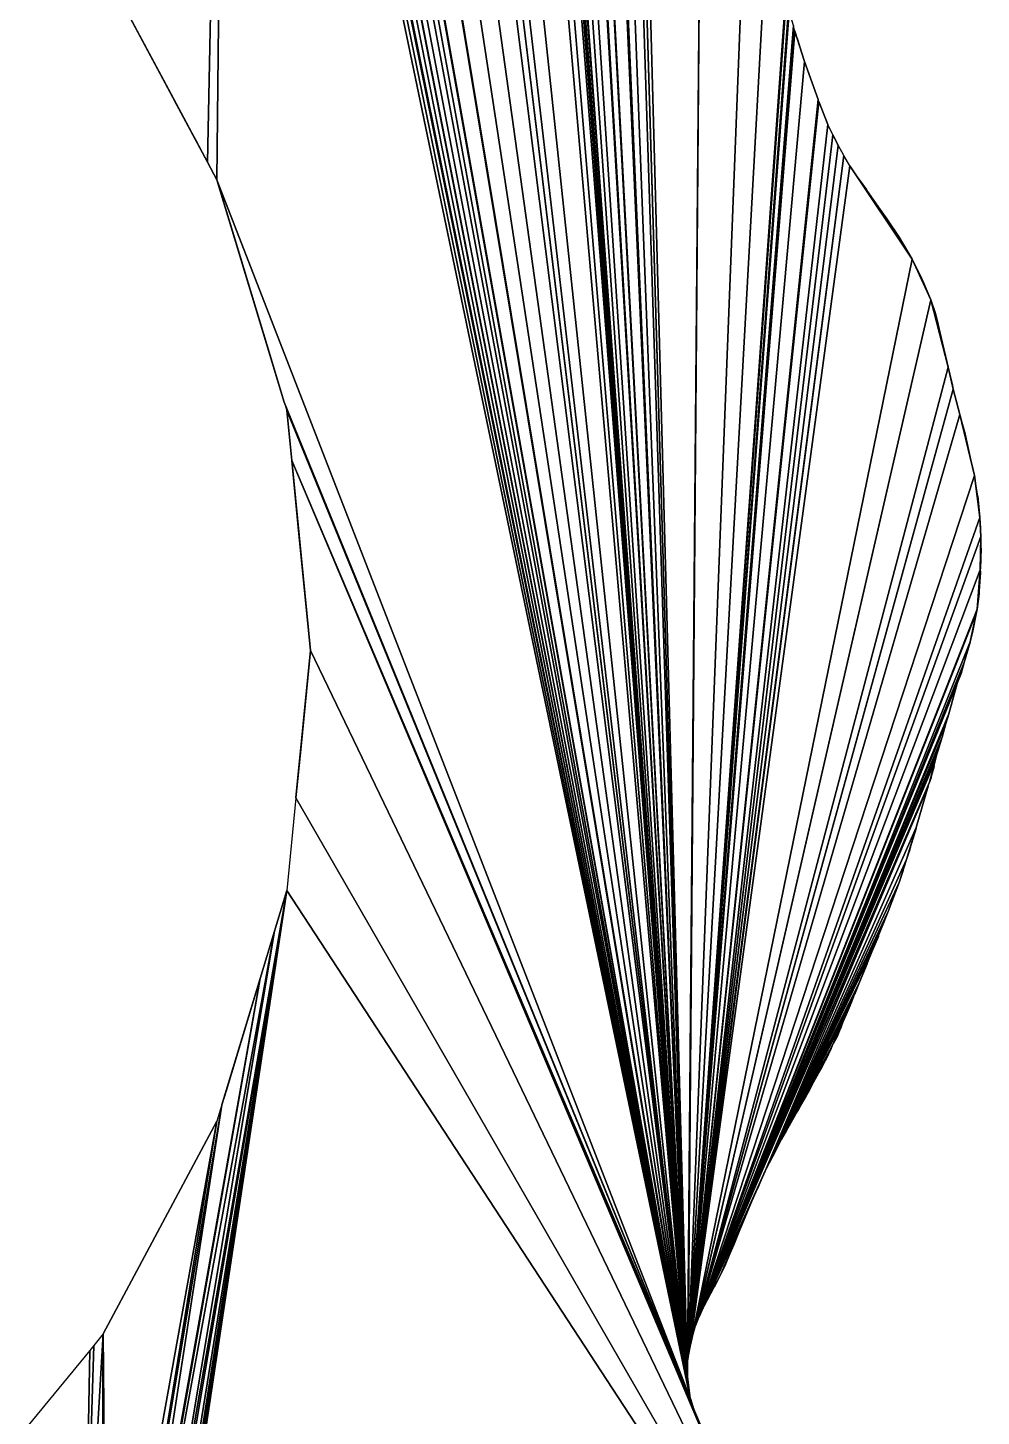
# Model space of a CAD drawing. Extents: x -96 to 96, y -91 to 94.
# Drawn here: x 47.7 to 95.8, y -38.6 to 31.4 of the extents above; entities that cross this region are included whole.
import ezdxf

# ---------------------------------------------------------------- set-up
doc = ezdxf.new("R2010")
doc.units = 0

msp = doc.modelspace()

# ---------------------------------------------------------------- linework, layer by layer
for points in [[(51.551, 34.445, 104), (56.81, 24.606, 104), (57.813, 74.379, 104)], [(56.81, 24.606, 104), (57.281, 23.726, 104), (57.813, 74.379, 104)], [(57.281, 23.726, 104), (81.157, -37.68, 104), (57.813, 74.379, 104)], [(81.157, -37.68, 104), (58.314, 73.437, 104), (57.813, 74.379, 104)], [(81.157, -37.68, 104), (58.786, 72.73, 104), (58.314, 73.437, 104)], [(81.157, -37.68, 104), (58.834, 72.662, 104), (58.786, 72.73, 104)], [(81.157, -37.68, 104), (58.887, 72.594, 104), (58.834, 72.662, 104)], [(81.157, -37.68, 104), (59.386, 71.979, 104), (58.887, 72.594, 104)], [(81.157, -37.68, 104), (59.846, 71.491, 104), (59.386, 71.979, 104)], [(81.157, -37.68, 104), (59.88, 71.457, 104), (59.846, 71.491, 104)], [(81.157, -37.68, 104), (60.402, 70.966, 104), (59.88, 71.457, 104)], [(81.157, -37.68, 104), (61.008, 70.468, 104), (60.402, 70.966, 104)], [(81.157, -37.68, 104), (61.445, 70.125, 104), (61.008, 70.468, 104)], [(81.157, -37.68, 104), (61.967, 69.754, 104), (61.445, 70.125, 104)], [(81.157, -37.68, 104), (62.014, 69.726, 104), (61.967, 69.754, 104)], [(81.157, -37.68, 104), (63.519, 68.764, 104), (62.014, 69.726, 104)], [(81.157, -37.68, 104), (63.542, 68.749, 104), (63.519, 68.764, 104)], [(81.076, -37.158, 104), (65.098, 67.795, 104), (63.542, 68.749, 104)], [(81.157, -37.68, 104), (81.076, -37.158, 104), (63.542, 68.749, 104)], [(81.076, -37.158, 104), (66.645, 66.648, 104), (65.098, 67.795, 104)], [(81.076, -37.158, 104), (68.208, 65.118, 104), (66.645, 66.648, 104)], [(81.076, -37.158, 104), (68.765, 64.603, 104), (68.208, 65.118, 104)], [(81.014, -36.636, 104), (68.768, 64.601, 104), (68.765, 64.603, 104)], [(81.076, -37.158, 104), (81.014, -36.636, 104), (68.765, 64.603, 104)], [(81.014, -36.636, 104), (69.299, 64.09, 104), (68.768, 64.601, 104)], [(81.014, -36.636, 104), (70.467, 63.031, 104), (69.299, 64.09, 104)], [(81.014, -36.636, 104), (72.46, 61.009, 104), (70.467, 63.031, 104)], [(81.014, -36.636, 104), (72.928, 60.437, 104), (72.46, 61.009, 104)], [(81.014, -36.636, 104), (73.523, 59.582, 104), (72.928, 60.437, 104)], [(81.014, -36.636, 104), (73.663, 59.392, 104), (73.523, 59.582, 104)], [(81.014, -36.636, 104), (73.703, 59.341, 104), (73.663, 59.392, 104)], [(81.014, -36.636, 104), (73.818, 59.192, 104), (73.703, 59.341, 104)], [(81.014, -36.636, 104), (73.97, 58.966, 104), (73.818, 59.192, 104)], [(81.014, -36.636, 104), (74.004, 58.919, 104), (73.97, 58.966, 104)], [(81.014, -36.636, 104), (74.382, 58.348, 104), (74.004, 58.919, 104)], [(81.014, -36.636, 104), (74.383, 58.346, 104), (74.382, 58.348, 104)], [(81.014, -36.636, 104), (74.817, 57.784, 104), (74.383, 58.346, 104)], [(81.014, -36.636, 104), (75.49, 56.839, 104), (74.817, 57.784, 104)], [(81.014, -36.636, 104), (75.534, 56.781, 104), (75.49, 56.839, 104)], [(81.014, -36.636, 104), (75.535, 56.779, 104), (75.534, 56.781, 104)], [(81.014, -36.636, 104), (76, 56.194, 104), (75.535, 56.779, 104)], [(81.014, -36.636, 104), (76.026, 56.155, 104), (76, 56.194, 104)], [(81.014, -36.636, 104), (76, 56.194, 104), (76, 56.194, 104)], [(81.014, -36.636, 104), (76.032, 56.147, 104), (76.026, 56.155, 104)], [(81.014, -36.636, 104), (76.946, 54.827, 104), (76.032, 56.147, 104)], [(81.014, -36.636, 104), (77.028, 54.702, 104), (76.946, 54.827, 104)], [(81.014, -36.636, 104), (77.524, 53.969, 104), (77.028, 54.702, 104)], [(81.014, -36.636, 104), (78.124, 53.005, 104), (77.524, 53.969, 104)], [(81.014, -36.636, 104), (78.352, 52.584, 104), (78.124, 53.005, 104)], [(81.014, -36.636, 104), (78.365, 52.557, 104), (78.352, 52.584, 104)], [(81.014, -36.636, 104), (78.616, 52.067, 104), (78.365, 52.557, 104)], [(81.014, -36.636, 104), (81.712, 45.116, 104), (78.616, 52.067, 104)], [(81.014, -36.636, 104), (81.024, -36.119, 104), (81.712, 45.116, 104)], [(81.024, -36.119, 104), (81.048, -35.648, 104), (81.712, 45.116, 104)], [(81.048, -35.648, 104), (83.955, 39.097, 104), (81.712, 45.116, 104)], [(81.048, -35.648, 104), (85.004, 35.991, 104), (83.955, 39.097, 104)], [(81.048, -35.648, 104), (85.964, 32.852, 104), (85.004, 35.991, 104)], [(51.551, 34.445, 104), (54.26, 29.378, 104), (54.958, 28.071, 104)], [(51.551, 34.445, 104), (54.958, 28.071, 104), (56.81, 24.606, 104)], [(81.048, -35.648, 104), (81.052, -35.592, 104), (85.964, 32.852, 104)], [(81.052, -35.592, 104), (85.984, 32.787, 104), (85.964, 32.852, 104)], [(81.052, -35.592, 104), (86.112, 32.304, 104), (85.984, 32.787, 104)], [(81.052, -35.592, 104), (86.14, 32.209, 104), (86.112, 32.304, 104)], [(81.052, -35.592, 104), (86.358, 31.51, 104), (86.14, 32.209, 104)], [(81.052, -35.592, 104), (86.418, 31.266, 104), (86.358, 31.51, 104)], [(81.052, -35.592, 104), (86.436, 31.21, 104), (86.418, 31.266, 104)], [(81.052, -35.592, 104), (86.92, 29.695, 104), (86.436, 31.21, 104)], [(86.92, 29.695, 104), (86.603, 30.739, 104), (86.436, 31.21, 104)], [(81.052, -35.592, 104), (87.602, 27.775, 104), (86.92, 29.695, 104)], [(87.602, 27.775, 104), (87.093, 29.224, 104), (86.92, 29.695, 104)], [(54.26, 29.378, 104), (54.889, 28.2, 104), (54.958, 28.071, 104)], [(54.958, 28.071, 104), (55.131, 27.747, 104), (56.536, 25.12, 104)], [(54.958, 28.071, 104), (56.536, 25.12, 104), (56.81, 24.606, 104)], [(55.131, 27.747, 104), (55.974, 26.172, 104), (56.536, 25.12, 104)], [(81.052, -35.592, 104), (87.637, 27.678, 104), (87.602, 27.775, 104)], [(81.052, -35.592, 104), (88.1, 26.513, 104), (87.637, 27.678, 104)], [(88.1, 26.513, 104), (88.056, 26.631, 104), (87.637, 27.678, 104)], [(55.974, 26.172, 104), (56.199, 25.75, 104), (56.536, 25.12, 104)], [(81.052, -35.592, 104), (88.347, 25.989, 104), (88.1, 26.513, 104)], [(81.052, -35.592, 104), (88.613, 25.473, 104), (88.347, 25.989, 104)], [(88.613, 25.473, 104), (88.588, 25.527, 104), (88.347, 25.989, 104)], [(81.052, -35.592, 104), (88.896, 24.946, 104), (88.613, 25.473, 104)], [(56.81, 24.606, 104), (57.149, 23.972, 104), (57.281, 23.726, 104)], [(81.052, -35.592, 104), (81.146, -35.07, 104), (88.896, 24.946, 104)], [(81.146, -35.07, 104), (89.206, 24.425, 104), (88.896, 24.946, 104)], [(81.146, -35.07, 104), (92.351, 19.728, 104), (89.206, 24.425, 104)], [(92.351, 19.728, 104), (89.59, 23.856, 104), (89.206, 24.425, 104)], [(90.651, 22.343, 104), (89.677, 23.743, 104), (89.59, 23.856, 104)], [(92.351, 19.728, 104), (90.651, 22.343, 104), (89.59, 23.856, 104)], [(57.281, 23.726, 104), (58.251, 20.528, 104), (60.679, 12.525, 104)], [(57.281, 23.726, 104), (60.679, 12.525, 104), (81.157, -37.68, 104)], [(90.041, 23.235, 104), (90, 23.296, 104), (89.677, 23.743, 104)], [(90.651, 22.343, 104), (90.041, 23.235, 104), (89.677, 23.743, 104)], [(91.074, 21.751, 104), (90.99, 21.878, 104), (90.651, 22.343, 104)], [(91.695, 20.83, 104), (91.074, 21.751, 104), (90.651, 22.343, 104)], [(92.351, 19.728, 104), (91.695, 20.83, 104), (90.651, 22.343, 104)], [(91.695, 20.83, 104), (91.446, 21.207, 104), (91.074, 21.751, 104)], [(58.251, 20.528, 104), (60.018, 14.702, 104), (60.679, 12.525, 104)], [(92.351, 19.728, 104), (92.025, 20.301, 104), (91.695, 20.83, 104)], [(81.146, -35.07, 104), (93.284, 17.675, 104), (92.351, 19.728, 104)], [(92.746, 18.919, 104), (92.702, 19.02, 104), (92.351, 19.728, 104)], [(93.284, 17.675, 104), (92.746, 18.919, 104), (92.351, 19.728, 104)], [(93.284, 17.675, 104), (92.779, 18.848, 104), (92.746, 18.919, 104)], [(93.284, 17.675, 104), (92.869, 18.673, 104), (92.779, 18.848, 104)], [(93.284, 17.675, 104), (92.977, 18.449, 104), (92.869, 18.673, 104)], [(81.146, -35.07, 104), (81.266, -34.548, 104), (93.284, 17.675, 104)], [(81.266, -34.548, 104), (94.16, 14.274, 104), (93.284, 17.675, 104)], [(93.515, 16.979, 104), (93.329, 17.547, 104), (93.284, 17.675, 104)], [(94.16, 14.274, 104), (93.515, 16.979, 104), (93.284, 17.675, 104)], [(93.848, 15.61, 104), (93.56, 16.811, 104), (93.515, 16.979, 104)], [(94.16, 14.274, 104), (93.848, 15.61, 104), (93.515, 16.979, 104)], [(93.848, 15.61, 104), (93.618, 16.59, 104), (93.56, 16.811, 104)], [(93.618, 16.59, 104), (93.56, 16.811, 104), (93.618, 16.59, 104)], [(93.848, 15.61, 104), (93.618, 16.59, 104), (93.618, 16.59, 104)], [(93.866, 15.536, 104), (93.859, 15.57, 104), (93.848, 15.61, 104)], [(94.16, 14.274, 104), (93.866, 15.536, 104), (93.848, 15.61, 104)], [(94.16, 14.274, 104), (93.848, 15.61, 104), (93.848, 15.61, 104)], [(94.16, 14.274, 104), (94.1, 14.56, 104), (93.866, 15.536, 104)], [(81.266, -34.548, 104), (94.422, 13.179, 104), (94.16, 14.274, 104)], [(94.351, 13.516, 104), (94.34, 13.567, 104), (94.16, 14.274, 104)], [(94.422, 13.179, 104), (94.351, 13.516, 104), (94.16, 14.274, 104)], [(94.422, 13.179, 104), (94.365, 13.466, 104), (94.351, 13.516, 104)], [(94.422, 13.179, 104), (94.377, 13.415, 104), (94.365, 13.466, 104)], [(81.266, -34.548, 104), (81.408, -34.077, 104), (94.422, 13.179, 104)], [(81.408, -34.077, 104), (94.755, 11.9, 104), (94.422, 13.179, 104)], [(94.755, 11.9, 104), (94.622, 12.472, 104), (94.422, 13.179, 104)], [(60.679, 12.525, 104), (60.809, 12.096, 104), (81.157, -37.68, 104)], [(60.809, 12.096, 104), (60.867, 11.501, 104), (61.057, 9.573, 104)], [(60.809, 12.096, 104), (61.057, 9.573, 104), (81.176, -37.747, 104)], [(60.809, 12.096, 104), (81.176, -37.747, 104), (81.157, -37.68, 104)], [(81.408, -34.077, 104), (95.496, 8.819, 104), (94.755, 11.9, 104)], [(95.496, 8.819, 104), (94.77, 11.85, 104), (94.755, 11.9, 104)], [(95.496, 8.819, 104), (95.029, 10.907, 104), (94.77, 11.85, 104)], [(61.057, 9.573, 104), (61.245, 7.671, 104), (61.369, 6.409, 104)], [(61.057, 9.573, 104), (61.369, 6.409, 104), (62, 0, 104)], [(61.057, 9.573, 104), (62, 0, 104), (87.445, -52.815, 104)], [(61.057, 9.573, 104), (87.445, -52.815, 104), (81.653, -38.99, 104)], [(61.057, 9.573, 104), (81.653, -38.99, 104), (81.323, -38.202, 104)], [(61.057, 9.573, 104), (81.323, -38.202, 104), (81.176, -37.747, 104)], [(81.408, -34.077, 104), (95.756, 6.706, 104), (95.496, 8.819, 104)], [(95.756, 6.706, 104), (95.665, 7.775, 104), (95.496, 8.819, 104)], [(95.756, 6.706, 104), (95.725, 7.203, 104), (95.665, 7.775, 104)], [(61.369, 6.409, 104), (61.582, 4.24, 104), (62, 0, 104)], [(81.408, -34.077, 104), (95.809, 5.738, 104), (95.756, 6.706, 104)], [(95.809, 5.738, 104), (95.759, 6.681, 104), (95.756, 6.706, 104)], [(95.809, 5.738, 104), (95.81, 6.21, 104), (95.759, 6.681, 104)], [(81.408, -34.077, 104), (95.784, 4.072, 104), (95.809, 5.738, 104)], [(95.784, 4.072, 104), (95.811, 5.637, 104), (95.809, 5.738, 104)], [(95.784, 4.072, 104), (95.83, 5.166, 104), (95.811, 5.637, 104)], [(95.784, 4.072, 104), (95.786, 4.122, 104), (95.83, 5.166, 104)], [(95.786, 4.122, 104), (95.808, 4.358, 104), (95.83, 5.166, 104)], [(81.408, -34.077, 104), (95.623, 2.085, 104), (95.784, 4.072, 104)], [(95.623, 2.085, 104), (95.781, 3.69, 104), (95.784, 4.072, 104)], [(95.623, 2.085, 104), (95.731, 2.988, 104), (95.781, 3.69, 104)], [(95.731, 2.988, 104), (95.735, 3.028, 104), (95.781, 3.69, 104)], [(95.781, 3.69, 104), (95.788, 3.914, 104), (95.784, 4.072, 104)], [(95.781, 3.69, 104), (95.783, 3.769, 104), (95.788, 3.914, 104)], [(95.788, 3.914, 104), (95.788, 3.914, 104), (95.783, 3.769, 104)], [(95.788, 3.914, 104), (95.786, 3.995, 104), (95.784, 4.072, 104)], [(95.788, 3.914, 104), (95.786, 3.995, 104), (95.788, 3.914, 104)], [(95.623, 2.085, 104), (95.72, 2.863, 104), (95.731, 2.988, 104)], [(95.623, 2.085, 104), (95.623, 2.085, 104), (95.72, 2.863, 104)], [(95.72, 2.863, 104), (95.72, 2.863, 104), (95.623, 2.085, 104)], [(95.623, 2.085, 104), (95.72, 2.863, 104), (95.623, 2.085, 104)], [(95.72, 2.863, 104), (95.731, 2.988, 104), (95.72, 2.863, 104)], [(81.408, -34.077, 104), (81.619, -33.552, 104), (95.623, 2.085, 104)], [(81.619, -33.552, 104), (95.599, 1.938, 104), (95.623, 2.085, 104)], [(81.619, -33.552, 104), (95.273, 0.444, 104), (95.599, 1.938, 104)], [(95.273, 0.444, 104), (95.599, 1.935, 104), (95.599, 1.938, 104)], [(95.273, 0.444, 104), (95.398, 0.987, 104), (95.599, 1.935, 104)], [(95.398, 0.987, 104), (95.599, 1.935, 104), (95.398, 0.987, 104)], [(95.599, 1.938, 104), (95.609, 1.985, 104), (95.623, 2.085, 104)], [(95.599, 1.938, 104), (95.604, 1.959, 104), (95.609, 1.985, 104)], [(95.623, 2.085, 104), (95.623, 2.085, 104), (95.623, 2.085, 104)], [(95.273, 0.444, 104), (95.398, 0.986, 104), (95.398, 0.987, 104)], [(95.398, 0.987, 104), (95.398, 0.987, 104), (95.398, 0.986, 104)], [(62, 0, 104), (61.526, -4.815, 104), (61.268, -7.43, 104)], [(62, 0, 104), (61.268, -7.43, 104), (87.445, -52.815, 104)], [(62, 0, 104), (61.586, -4.206, 104), (61.526, -4.815, 104)], [(81.619, -33.552, 104), (94.975, -0.6, 104), (95.273, 0.444, 104)], [(94.975, -0.6, 104), (95.267, 0.418, 104), (95.273, 0.444, 104)], [(94.975, -0.6, 104), (94.984, -0.575, 104), (95.267, 0.418, 104)], [(81.619, -33.552, 104), (94.812, -1.163, 104), (94.975, -0.6, 104)], [(94.812, -1.163, 104), (94.825, -1.128, 104), (94.975, -0.6, 104)], [(81.619, -33.552, 104), (94.635, -1.619, 104), (94.812, -1.163, 104)], [(94.635, -1.619, 104), (94.812, -1.163, 104), (94.635, -1.619, 104)], [(81.619, -33.552, 104), (94.624, -1.652, 104), (94.635, -1.619, 104)], [(81.619, -33.552, 104), (94.619, -1.669, 104), (94.624, -1.652, 104)], [(81.619, -33.552, 104), (94.195, -3.184, 104), (94.619, -1.669, 104)], [(94.195, -3.184, 104), (94.343, -2.711, 104), (94.619, -1.669, 104)], [(94.635, -1.619, 104), (94.635, -1.619, 104), (94.624, -1.652, 104)], [(81.619, -33.552, 104), (94.048, -3.681, 104), (94.195, -3.184, 104)], [(94.048, -3.681, 104), (94.057, -3.651, 104), (94.195, -3.184, 104)], [(81.619, -33.552, 104), (93.854, -4.367, 104), (94.048, -3.681, 104)], [(81.619, -33.552, 104), (94.048, -3.681, 104), (94.048, -3.681, 104)], [(93.854, -4.367, 104), (94.029, -3.757, 104), (94.048, -3.681, 104)], [(94.048, -3.681, 104), (94.057, -3.651, 104), (94.048, -3.681, 104)], [(94.048, -3.681, 104), (94.048, -3.681, 104), (94.048, -3.681, 104)], [(61.526, -4.815, 104), (61.27, -7.409, 104), (61.268, -7.43, 104)], [(81.619, -33.552, 104), (93.827, -4.468, 104), (93.854, -4.367, 104)], [(81.619, -33.552, 104), (93.643, -5.081, 104), (93.827, -4.468, 104)], [(93.643, -5.081, 104), (93.729, -4.812, 104), (93.827, -4.468, 104)], [(81.619, -33.552, 104), (93.582, -5.272, 104), (93.643, -5.081, 104)], [(81.619, -33.552, 104), (93.507, -5.558, 104), (93.582, -5.272, 104)], [(81.619, -33.552, 104), (93.507, -5.559, 104), (93.507, -5.558, 104)], [(81.619, -33.552, 104), (93.229, -6.631, 104), (93.507, -5.559, 104)], [(93.229, -6.631, 104), (93.448, -5.844, 104), (93.507, -5.559, 104)], [(93.507, -5.558, 104), (93.507, -5.558, 104), (93.582, -5.272, 104)], [(93.582, -5.272, 104), (93.582, -5.272, 104), (93.507, -5.558, 104)], [(93.507, -5.558, 104), (93.507, -5.559, 104), (93.507, -5.558, 104)], [(93.582, -5.272, 104), (93.643, -5.081, 104), (93.582, -5.272, 104)], [(93.229, -6.631, 104), (93.3, -6.423, 104), (93.448, -5.844, 104)], [(81.619, -33.552, 104), (81.64, -33.505, 104), (93.229, -6.631, 104)], [(81.64, -33.505, 104), (93.159, -6.835, 104), (93.229, -6.631, 104)], [(81.64, -33.505, 104), (84.955, -26.198, 104), (93.159, -6.835, 104)], [(84.955, -26.198, 104), (92.556, -8.915, 104), (93.159, -6.835, 104)], [(92.556, -8.915, 104), (92.756, -8.265, 104), (93.159, -6.835, 104)], [(93.229, -6.631, 104), (93.299, -6.425, 104), (93.3, -6.423, 104)], [(93.299, -6.425, 104), (93.229, -6.631, 104), (93.299, -6.425, 104)], [(93.299, -6.425, 104), (93.299, -6.425, 104), (93.3, -6.423, 104)], [(61.268, -7.43, 104), (60.809, -12.096, 104), (87.445, -52.815, 104)], [(84.955, -26.198, 104), (92.062, -10.541, 104), (92.556, -8.915, 104)], [(92.062, -10.541, 104), (92.541, -8.976, 104), (92.556, -8.915, 104)], [(92.062, -10.541, 104), (92.27, -9.916, 104), (92.541, -8.976, 104)], [(92.062, -10.541, 104), (92.24, -10.027, 104), (92.27, -9.916, 104)], [(84.955, -26.198, 104), (91.693, -11.698, 104), (92.062, -10.541, 104)], [(91.693, -11.698, 104), (91.899, -11.097, 104), (92.062, -10.541, 104)], [(91.693, -11.698, 104), (91.715, -11.643, 104), (91.899, -11.097, 104)], [(84.955, -26.198, 104), (91.133, -13.151, 104), (91.693, -11.698, 104)], [(91.133, -13.151, 104), (91.326, -12.689, 104), (91.693, -11.698, 104)], [(60.809, -12.096, 104), (60.187, -14.146, 104), (52.825, -58.107, 104)], [(60.809, -12.096, 104), (52.825, -58.107, 104), (52.912, -58.571, 104)], [(60.809, -12.096, 104), (52.912, -58.571, 104), (53.111, -59.745, 104)], [(60.809, -12.096, 104), (53.137, -62.971, 104), (53.024, -63.76, 104)], [(60.809, -12.096, 104), (53.024, -63.76, 104), (87.445, -52.815, 104)], [(60.809, -12.096, 104), (53.111, -59.745, 104), (53.194, -60.559, 104)], [(60.809, -12.096, 104), (53.143, -62.919, 104), (53.137, -62.971, 104)], [(60.809, -12.096, 104), (53.147, -62.888, 104), (53.143, -62.919, 104)], [(60.809, -12.096, 104), (53.223, -62.192, 104), (53.147, -62.888, 104)], [(60.809, -12.096, 104), (53.194, -60.559, 104), (53.195, -60.566, 104)], [(60.809, -12.096, 104), (53.195, -60.566, 104), (53.212, -60.866, 104)], [(60.809, -12.096, 104), (53.212, -60.866, 104), (53.241, -61.389, 104)], [(60.809, -12.096, 104), (53.241, -61.389, 104), (53.223, -62.192, 104)], [(60.809, -12.096, 104), (60.412, -13.405, 104), (60.187, -14.146, 104)], [(84.955, -26.198, 104), (90.722, -14.195, 104), (91.133, -13.151, 104)], [(90.722, -14.195, 104), (90.942, -13.687, 104), (91.133, -13.151, 104)], [(60.187, -14.146, 104), (59.462, -16.536, 104), (52.416, -56.489, 104)], [(60.187, -14.146, 104), (52.416, -56.489, 104), (52.825, -58.107, 104)], [(60.187, -14.146, 104), (59.972, -14.855, 104), (59.462, -16.536, 104)], [(84.955, -26.198, 104), (84.974, -26.159, 104), (90.722, -14.195, 104)], [(84.974, -26.159, 104), (90.705, -14.238, 104), (90.722, -14.195, 104)], [(84.974, -26.159, 104), (90.315, -15.18, 104), (90.705, -14.238, 104)], [(90.315, -15.18, 104), (90.647, -14.411, 104), (90.705, -14.238, 104)], [(90.315, -15.18, 104), (90.438, -14.909, 104), (90.647, -14.411, 104)], [(84.974, -26.159, 104), (89.683, -16.724, 104), (90.315, -15.18, 104)], [(89.683, -16.724, 104), (90.075, -15.791, 104), (90.315, -15.18, 104)], [(89.683, -16.724, 104), (89.86, -16.317, 104), (90.075, -15.791, 104)], [(59.462, -16.536, 104), (57.533, -22.893, 104), (52.377, -56.356, 104)], [(59.462, -16.536, 104), (52.377, -56.356, 104), (52.416, -56.489, 104)], [(59.462, -16.536, 104), (57.742, -22.204, 104), (57.533, -22.893, 104)], [(84.974, -26.159, 104), (89.467, -17.267, 104), (89.683, -16.724, 104)], [(89.467, -17.267, 104), (89.652, -16.804, 104), (89.683, -16.724, 104)], [(84.974, -26.159, 104), (89.443, -17.326, 104), (89.467, -17.267, 104)], [(84.974, -26.159, 104), (89.241, -17.848, 104), (89.443, -17.326, 104)], [(89.241, -17.848, 104), (89.261, -17.801, 104), (89.443, -17.326, 104)], [(89.443, -17.326, 104), (89.443, -17.326, 104), (89.261, -17.801, 104)], [(89.261, -17.801, 104), (89.443, -17.326, 104), (89.261, -17.801, 104)], [(89.443, -17.326, 104), (89.467, -17.267, 104), (89.443, -17.326, 104)], [(89.467, -17.267, 104), (89.635, -16.851, 104), (89.652, -16.804, 104)], [(84.974, -26.159, 104), (85.764, -24.633, 104), (89.241, -17.848, 104)], [(85.764, -24.633, 104), (89.224, -17.896, 104), (89.241, -17.848, 104)], [(85.764, -24.633, 104), (89.016, -18.37, 104), (89.224, -17.896, 104)], [(89.016, -18.37, 104), (89.223, -17.898, 104), (89.224, -17.896, 104)], [(89.016, -18.37, 104), (89.057, -18.28, 104), (89.223, -17.898, 104)], [(89.241, -17.848, 104), (89.224, -17.896, 104), (89.241, -17.848, 104)], [(89.261, -17.801, 104), (89.241, -17.848, 104), (89.241, -17.848, 104)], [(89.241, -17.848, 104), (89.261, -17.801, 104), (89.261, -17.801, 104)], [(85.764, -24.633, 104), (88.32, -19.933, 104), (89.016, -18.37, 104)], [(88.32, -19.933, 104), (88.804, -18.892, 104), (89.016, -18.37, 104)], [(88.32, -19.933, 104), (88.765, -18.99, 104), (88.804, -18.892, 104)], [(88.32, -19.933, 104), (88.575, -19.451, 104), (88.765, -18.99, 104)], [(85.764, -24.633, 104), (86.496, -23.322, 104), (88.32, -19.933, 104)], [(86.496, -23.322, 104), (88.054, -20.495, 104), (88.32, -19.933, 104)], [(88.054, -20.495, 104), (88.271, -20.041, 104), (88.32, -19.933, 104)], [(86.496, -23.322, 104), (87.547, -21.46, 104), (88.054, -20.495, 104)], [(87.547, -21.46, 104), (87.787, -21.03, 104), (88.054, -20.495, 104)], [(86.496, -23.322, 104), (87.244, -22.023, 104), (87.547, -21.46, 104)], [(86.496, -23.322, 104), (86.633, -23.101, 104), (87.244, -22.023, 104)], [(86.633, -23.101, 104), (87.175, -22.157, 104), (87.244, -22.023, 104)], [(86.633, -23.101, 104), (86.945, -22.571, 104), (87.175, -22.157, 104)], [(57.533, -22.893, 104), (57.281, -23.726, 104), (52.101, -55.476, 104)], [(57.533, -22.893, 104), (52.101, -55.476, 104), (52.377, -56.356, 104)], [(57.281, -23.726, 104), (53.363, -31.055, 104), (51.551, -34.445, 104)], [(57.281, -23.726, 104), (51.551, -34.445, 104), (51.732, -54.496, 104)], [(57.281, -23.726, 104), (51.732, -54.496, 104), (52.101, -55.476, 104)], [(85.764, -24.633, 104), (85.997, -24.234, 104), (86.496, -23.322, 104)], [(85.997, -24.234, 104), (86.463, -23.385, 104), (86.496, -23.322, 104)], [(85.997, -24.234, 104), (86.016, -24.201, 104), (86.463, -23.385, 104)], [(86.496, -23.322, 104), (86.602, -23.155, 104), (86.633, -23.101, 104)], [(86.602, -23.155, 104), (86.613, -23.143, 104), (86.633, -23.101, 104)], [(85.764, -24.633, 104), (85.863, -24.472, 104), (85.997, -24.234, 104)], [(84.974, -26.159, 104), (85.54, -25.068, 104), (85.764, -24.633, 104)], [(84.974, -26.159, 104), (85.471, -25.206, 104), (85.54, -25.068, 104)], [(85.471, -25.206, 104), (85.483, -25.183, 104), (85.54, -25.068, 104)], [(84.974, -26.159, 104), (85.235, -25.676, 104), (85.471, -25.206, 104)], [(81.64, -33.505, 104), (84.937, -26.238, 104), (84.955, -26.198, 104)], [(81.64, -33.505, 104), (81.847, -33.069, 104), (84.937, -26.238, 104)], [(81.847, -33.069, 104), (84.254, -27.764, 104), (84.937, -26.238, 104)], [(84.254, -27.764, 104), (84.461, -27.306, 104), (84.937, -26.238, 104)], [(84.461, -27.306, 104), (84.565, -27.123, 104), (84.937, -26.238, 104)], [(81.847, -33.069, 104), (82.678, -31.47, 104), (84.254, -27.764, 104)], [(82.678, -31.47, 104), (83.656, -29.203, 104), (84.254, -27.764, 104)], [(83.656, -29.203, 104), (83.842, -28.759, 104), (84.254, -27.764, 104)], [(83.842, -28.759, 104), (83.859, -28.727, 104), (84.254, -27.764, 104)], [(82.678, -31.47, 104), (83.357, -29.958, 104), (83.656, -29.203, 104)], [(83.357, -29.958, 104), (83.375, -29.922, 104), (83.656, -29.203, 104)], [(83.656, -29.203, 104), (83.775, -28.941, 104), (83.842, -28.759, 104)], [(82.678, -31.47, 104), (82.927, -30.962, 104), (83.357, -29.958, 104)], [(53.363, -31.055, 104), (53.017, -31.703, 104), (51.551, -34.445, 104)], [(81.847, -33.069, 104), (82.354, -32.095, 104), (82.678, -31.47, 104)], [(82.354, -32.095, 104), (82.378, -32.053, 104), (82.678, -31.47, 104)], [(82.378, -32.053, 104), (82.407, -32.004, 104), (82.678, -31.47, 104)], [(82.678, -31.47, 104), (82.708, -31.417, 104), (82.927, -30.962, 104)], [(51.551, -34.445, 104), (51.073, -35.028, 104), (50.585, -50.767, 104)], [(51.551, -34.445, 104), (50.585, -50.767, 104), (51.438, -53.717, 104)], [(51.551, -34.445, 104), (51.438, -53.717, 104), (51.732, -54.496, 104)], [(81.146, -35.07, 104), (81.159, -35.02, 104), (81.266, -34.548, 104)], [(50.87, -35.275, 104), (47.743, -39.085, 104), (50.585, -50.767, 104)], [(51.073, -35.028, 104), (50.87, -35.275, 104), (50.585, -50.767, 104)], [(81.052, -35.592, 104), (81.062, -35.542, 104), (81.146, -35.07, 104)], [(81.076, -37.158, 104), (81.072, -37.108, 104), (81.014, -36.636, 104)], [(81.157, -37.68, 104), (81.108, -37.353, 104), (81.076, -37.158, 104)], [(81.323, -38.202, 104), (81.323, -38.199, 104), (81.176, -37.747, 104)], [(81.653, -38.99, 104), (81.327, -38.21, 104), (81.323, -38.202, 104)]]:
    msp.add_3dface(points)

doc.saveas('drawing.dxf')
